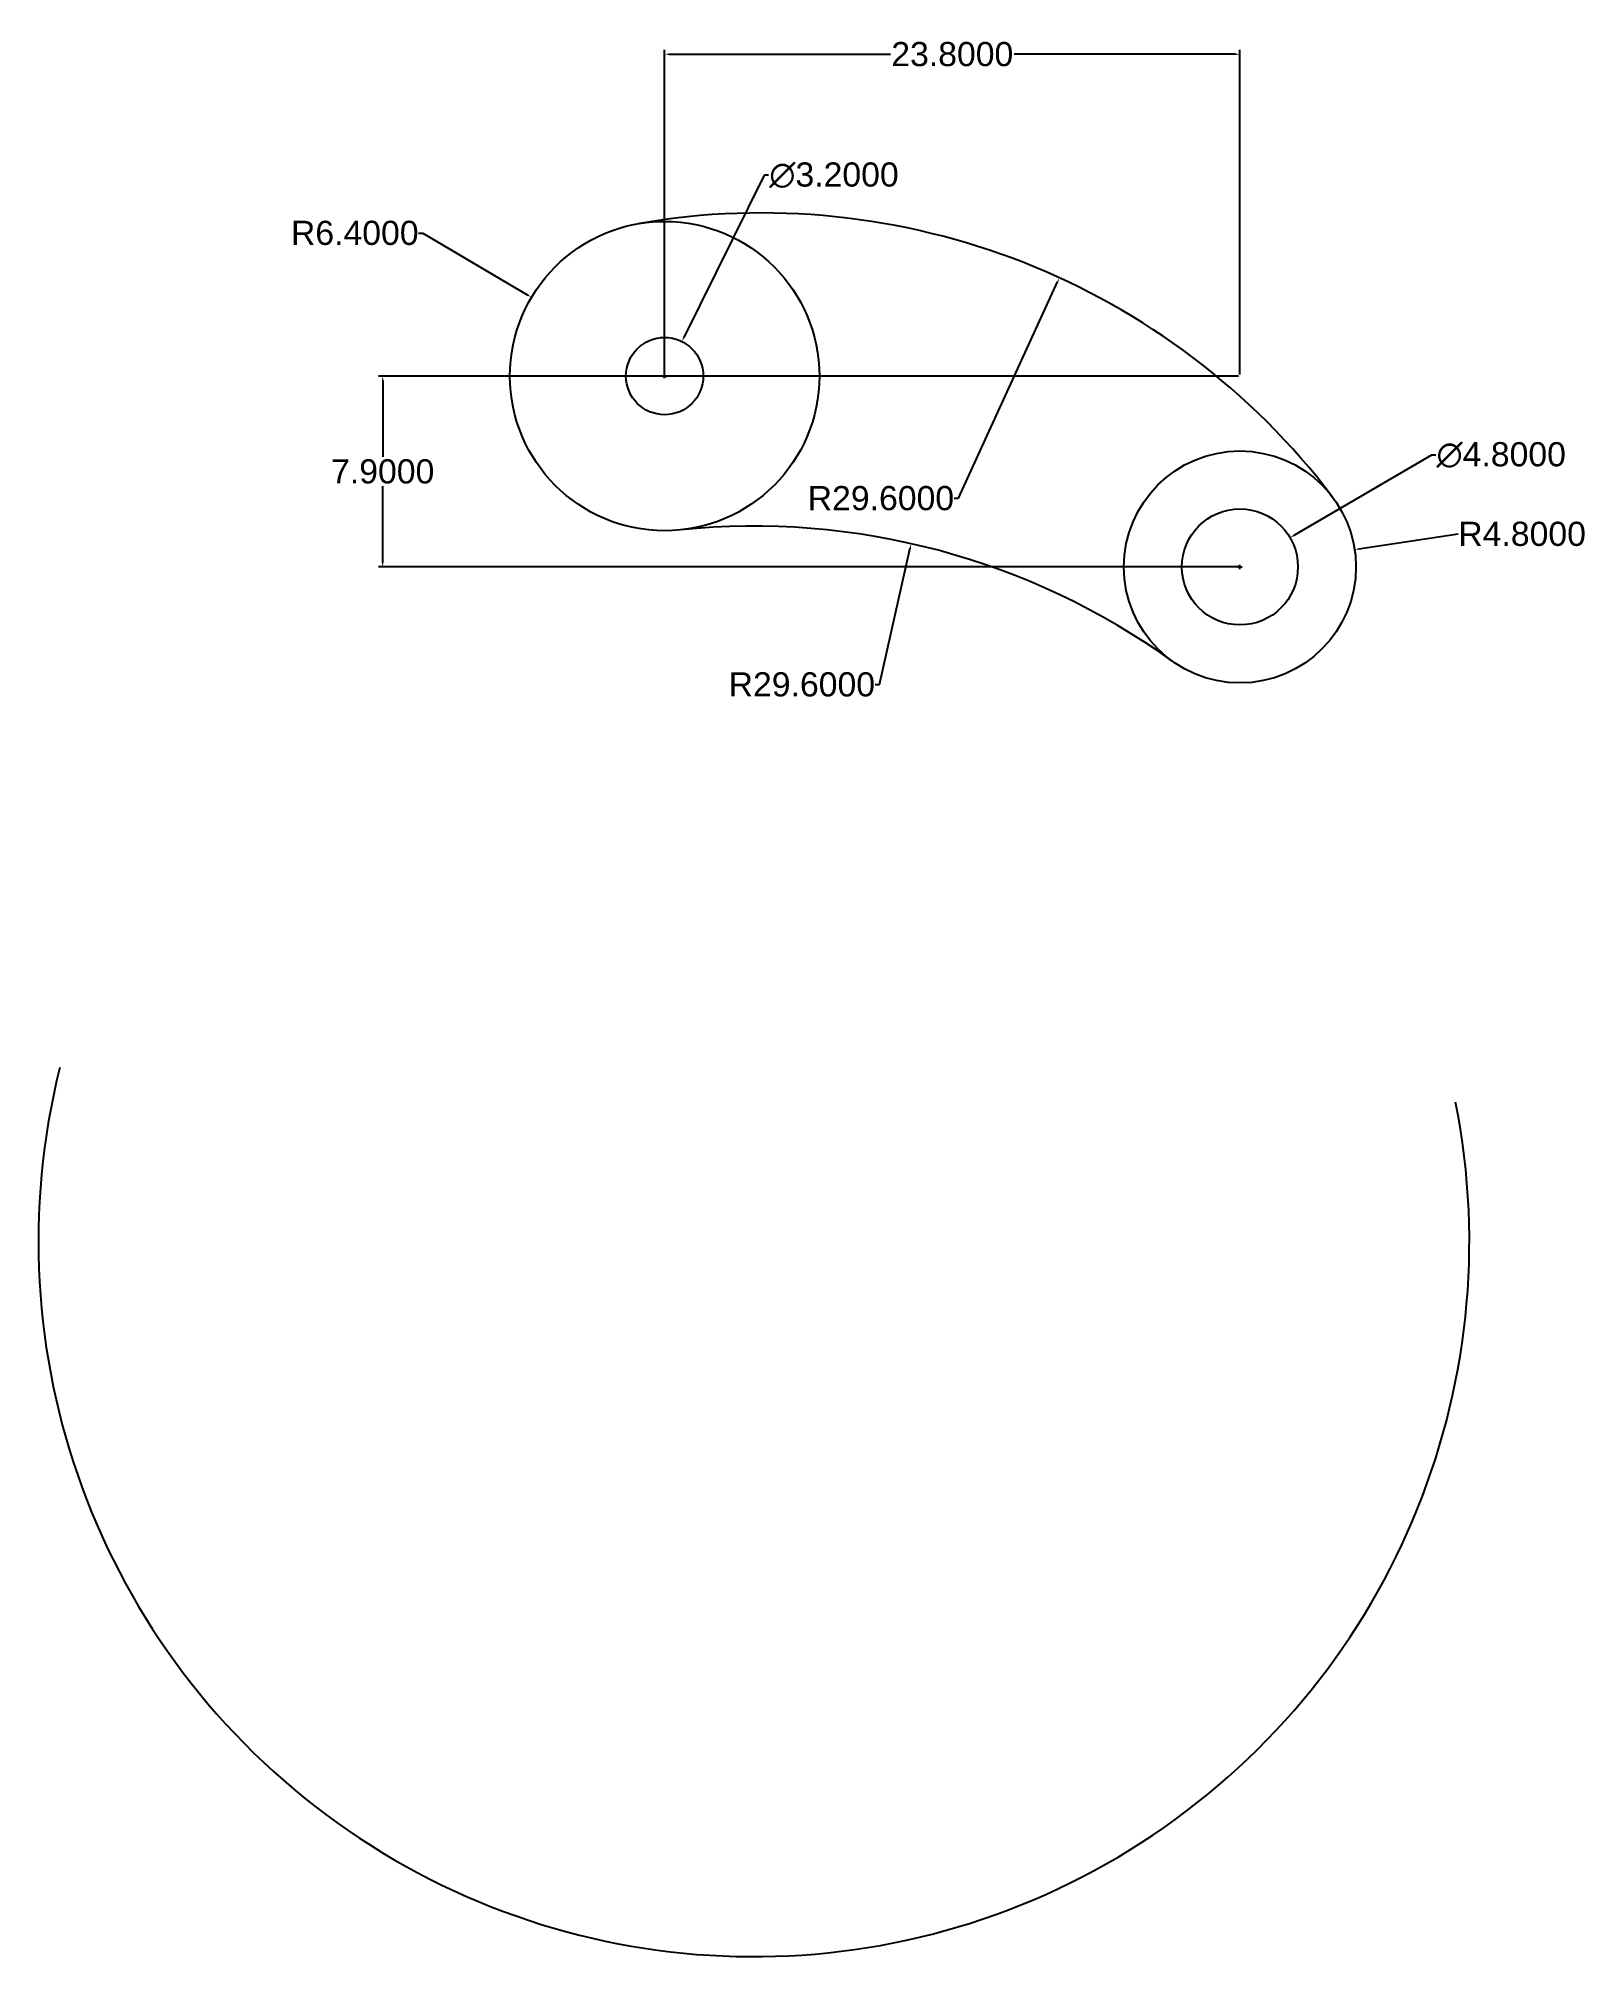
# Model space of a CAD drawing. Header units: inches. Extents: x 78.9 to 142.9, y -38.2 to 41.2.
import ezdxf

# ---------------------------------------------------------------- set-up
doc = ezdxf.new("R2010")
doc.units = ezdxf.units.IN
doc.header["$MEASUREMENT"] = 0
doc.styles.get("Standard").update_dxf_attribs({"font": 'arial.ttf'})
doc.dimstyles.get("Standard").update_dxf_attribs({"dimtxt": 1, "dimasz": 0.18, "dimexe": 0.18, "dimexo": 0.0625, "dimgap": 0.09, "dimtad": 0, "dimtih": 1, "dimtoh": 1, "dimdec": 4, "dimzin": 0, "dimdsep": 46, "dimtxsty": 'Standard', "dimcen": 0.09, "dimadec": 0, "dimazin": 0, "dimtfac": 1, "dimtdec": 4, "dimtofl": 0, "dimtmove": 0, "dimatfit": 3, "dimfxl": 1, "dimtolj": 1, "dimtzin": 0, "dimarcsym": 0})

# ---------------------------------------------------------------- blocks, each defined once
blk = doc.blocks.new('*D16')
at = {"color": 0, "lineweight": -2, "transparency": 16777216}
for p, q in [((116.989, 22.183), (121.089, 31.141)), ((116.809, 22.183), (116.989, 22.183))]:
    blk.add_line(p, q, dxfattribs=at)
at = {"color": 0, "transparency": 16777216}
blk.add_solid([(121.061, 31.153), (121.116, 31.128), (121.163, 31.304)], dxfattribs=at)
at = {"layer": 'Defpoints', "color": 0, "transparency": 16777216}
for p in [(121.163, 31.304), (108.844, 4.39)]:
    blk.add_point(p, dxfattribs=at)
at = {"color": 0, "transparency": 16777216, "insert": (113.778, 22.183), "char_height": 1, "attachment_point": 5}
blk.add_mtext('\\A1;R29.6000', dxfattribs=at)
blk = doc.blocks.new('*D17')
at = {"color": 0, "lineweight": -2, "transparency": 16777216}
for p, q in [((113.718, 14.475), (114.993, 20.129)), ((113.538, 14.475), (113.718, 14.475))]:
    blk.add_line(p, q, dxfattribs=at)
at = {"color": 0, "transparency": 16777216}
blk.add_solid([(114.963, 20.136), (115.022, 20.123), (115.032, 20.305)], dxfattribs=at)
at = {"layer": 'Defpoints', "color": 0, "transparency": 16777216}
for p in [(115.032, 20.305), (108.522, -8.57)]:
    blk.add_point(p, dxfattribs=at)
at = {"color": 0, "transparency": 16777216, "insert": (110.507, 14.475), "char_height": 1, "attachment_point": 5}
blk.add_mtext('\\A1;R29.6000', dxfattribs=at)
blk = doc.blocks.new('*D18')
at = {"color": 0, "lineweight": -2, "transparency": 16777216}
for p, q in [((104.831, 27.302), (104.831, 40.739)), ((105.011, 40.559), (114.17, 40.559)), ((128.451, 40.559), (119.292, 40.559)), ((128.631, 27.302), (128.631, 40.739))]:
    blk.add_line(p, q, dxfattribs=at)
at = {"color": 0, "transparency": 16777216}
for points in [[(105.011, 40.589), (105.011, 40.529), (104.831, 40.559)], [(128.451, 40.589), (128.451, 40.529), (128.631, 40.559)]]:
    blk.add_solid(points, dxfattribs=at)
at = {"layer": 'Defpoints', "color": 0, "transparency": 16777216}
for p in [(128.631, 40.559), (104.831, 27.24), (128.631, 27.24)]:
    blk.add_point(p, dxfattribs=at)
at = {"color": 0, "transparency": 16777216, "insert": (116.731, 40.559), "char_height": 1, "attachment_point": 5}
blk.add_mtext('\\A1;23.8000', dxfattribs=at)
blk = doc.blocks.new('*D20')
at = {"color": 0, "lineweight": -2, "transparency": 16777216}
for p, q in [((128.569, 27.24), (92.988, 27.24)), ((93.168, 27.06), (93.168, 23.891)), ((93.168, 19.52), (93.168, 22.689)), ((128.569, 19.34), (92.988, 19.34))]:
    blk.add_line(p, q, dxfattribs=at)
at = {"color": 0, "transparency": 16777216}
for points in [[(93.138, 27.06), (93.198, 27.06), (93.168, 27.24)], [(93.138, 19.52), (93.198, 19.52), (93.168, 19.34)]]:
    blk.add_solid(points, dxfattribs=at)
at = {"layer": 'Defpoints', "color": 0, "transparency": 16777216}
for p in [(128.631, 27.24), (93.168, 19.34), (128.631, 19.34)]:
    blk.add_point(p, dxfattribs=at)
at = {"color": 0, "transparency": 16777216, "insert": (93.168, 23.29), "char_height": 1, "attachment_point": 5}
blk.add_mtext('\\A1;7.9000', dxfattribs=at)
blk = doc.blocks.new('*D21')
at = {"color": 0, "lineweight": -2, "transparency": 16777216}
for p, q in [((137.663, 20.704), (133.555, 20.083)), ((128.541, 19.34), (128.721, 19.34)), ((128.631, 19.25), (128.631, 19.43))]:
    blk.add_line(p, q, dxfattribs=at)
at = {"color": 0, "transparency": 16777216}
blk.add_solid([(133.551, 20.113), (133.56, 20.054), (133.377, 20.057)], dxfattribs=at)
at = {"layer": 'Defpoints', "color": 0, "transparency": 16777216}
for p in [(133.377, 20.057), (128.631, 19.34)]:
    blk.add_point(p, dxfattribs=at)
at = {"color": 0, "transparency": 16777216, "insert": (140.305, 20.704), "char_height": 1, "attachment_point": 5}
blk.add_mtext('\\A1;R4.8000', dxfattribs=at)
blk = doc.blocks.new('*D22')
at = {"color": 0, "lineweight": -2, "transparency": 16777216}
for p, q in [((136.552, 23.972), (130.858, 20.642)), ((136.732, 23.972), (136.552, 23.972)), ((128.541, 19.34), (128.721, 19.34)), ((128.631, 19.25), (128.631, 19.43))]:
    blk.add_line(p, q, dxfattribs=at)
at = {"color": 0, "transparency": 16777216}
blk.add_solid([(130.843, 20.668), (130.874, 20.616), (130.703, 20.551)], dxfattribs=at)
at = {"layer": 'Defpoints', "color": 0, "transparency": 16777216}
for p in [(130.703, 20.551), (126.56, 18.128)]:
    blk.add_point(p, dxfattribs=at)
at = {"color": 0, "transparency": 16777216, "insert": (139.44, 23.972), "char_height": 1, "attachment_point": 5}
blk.add_mtext('\\A1;∅4.8000', dxfattribs=at)
blk = doc.blocks.new('*D23')
at = {"color": 0, "lineweight": -2, "transparency": 16777216}
for p, q in [((94.654, 33.16), (94.834, 33.16)), ((94.834, 33.16), (99.169, 30.593)), ((104.741, 27.24), (104.921, 27.24)), ((104.831, 27.15), (104.831, 27.33))]:
    blk.add_line(p, q, dxfattribs=at)
at = {"color": 0, "transparency": 16777216}
blk.add_solid([(99.185, 30.618), (99.154, 30.567), (99.324, 30.501)], dxfattribs=at)
at = {"layer": 'Defpoints', "color": 0, "transparency": 16777216}
for p in [(99.324, 30.501), (104.831, 27.24)]:
    blk.add_point(p, dxfattribs=at)
at = {"color": 0, "transparency": 16777216, "insert": (92.011, 33.16), "char_height": 1, "attachment_point": 5}
blk.add_mtext('\\A1;R6.4000', dxfattribs=at)
blk = doc.blocks.new('*D24')
at = {"color": 0, "lineweight": -2, "transparency": 16777216}
for p, q in [((108.949, 35.549), (105.622, 28.835)), ((109.129, 35.549), (108.949, 35.549)), ((104.741, 27.24), (104.921, 27.24)), ((104.831, 27.15), (104.831, 27.33))]:
    blk.add_line(p, q, dxfattribs=at)
at = {"color": 0, "transparency": 16777216}
blk.add_solid([(105.595, 28.848), (105.649, 28.822), (105.542, 28.674)], dxfattribs=at)
at = {"layer": 'Defpoints', "color": 0, "transparency": 16777216}
for p in [(105.542, 28.674), (104.121, 25.806)]:
    blk.add_point(p, dxfattribs=at)
at = {"color": 0, "transparency": 16777216, "insert": (111.837, 35.549), "char_height": 1, "attachment_point": 5}
blk.add_mtext('\\A1;∅3.2000', dxfattribs=at)

msp = doc.modelspace()

# ---------------------------------------------------------------- linework, layer by layer
msp.add_line((128.63127, 27.23996), (128.63127, 27.23996))
for centre, radius in [((104.83127, 27.23996), 6.4), ((104.83127, 27.23996), 1.6), ((128.63127, 19.33996), 4.8), ((128.63127, 19.33996), 2.4)]:
    msp.add_circle(centre, radius)
for centre, start, end in [((108.8442, 4.38965), 37.073202, 99.9605963), ((108.52218, -8.57034), 54.2276254, 95.884607), ((108.52218, -8.57034), 165.92718, 11.2261813)]:
    msp.add_arc(centre, 29.6, start, end)

# ---------------------------------------------------------------- dimensions: what is measured, and where the dimension line sits
dim = msp.add_linear_dim(base=(128.63127, 40.55948), p1=(104.83127, 27.23996), p2=(128.63127, 27.23996), dimstyle='Standard')
dim.commit()
dim.dimension.update_dxf_attribs({"geometry": '*D18', "text_midpoint": (116.73127, 40.55948)})
for p1, p2, picture, middle in [((104.1208, 25.80635), (105.54175, 28.67356), '*D24', (111.83701, 35.54878)), ((126.55951, 18.12842), (130.70303, 20.55149), '*D22', (139.43975, 23.97174))]:
    dim = msp.add_diameter_dim_2p(p1=p1, p2=p2, dimstyle='Standard')
    dim.commit()
    dim.dimension.update_dxf_attribs({"geometry": picture, "text_midpoint": middle, "dimtype": 163})
for center, mpoint, picture, middle in [((104.83127, 27.23996), (99.32428, 30.50079), '*D23', (92.01124, 33.15974)), ((108.8442, 4.38965), (121.16346, 31.30425), '*D16', (113.77773, 22.18347)), ((128.63127, 19.33996), (133.37748, 20.05655), '*D21', (137.66258, 20.70353)), ((108.52218, -8.57034), (115.03222, 20.3049), '*D17', (110.50695, 14.47542))]:
    dim = msp.add_radius_dim(center=center, mpoint=mpoint, dimstyle='Standard')
    dim.commit()
    dim.dimension.update_dxf_attribs({"geometry": picture, "text_midpoint": middle, "dimtype": 164})
dim = msp.add_linear_dim(base=(93.16752, 19.33996), p1=(128.63127, 27.23996), p2=(128.63127, 19.33996), angle=90, dimstyle='Standard')
dim.commit()
dim.dimension.update_dxf_attribs({"geometry": '*D20', "text_midpoint": (93.16752, 23.28996)})

doc.saveas('drawing.dxf')
